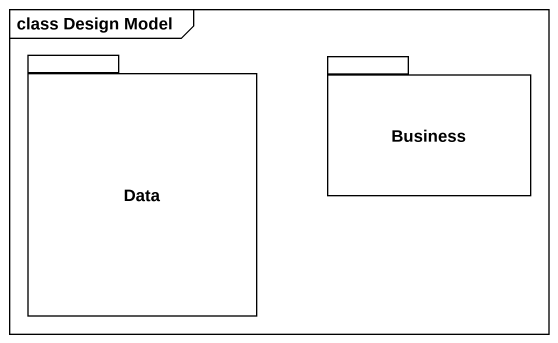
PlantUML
@startuml
mainframe class Design Model
package Data {
}
package Business {
}
@enduml
